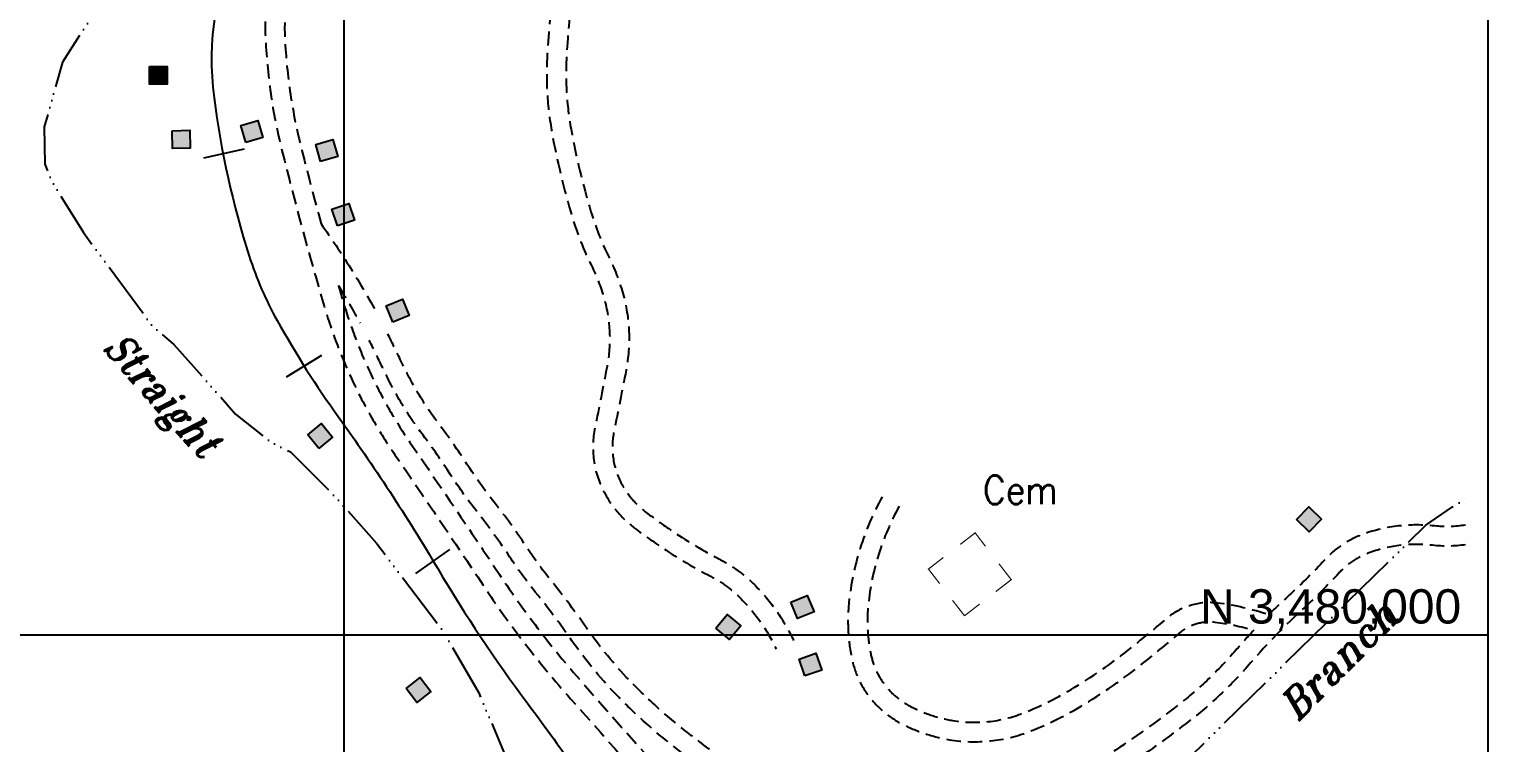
# Model space of a CAD drawing. Header units: inches. Extents: x 10131215 to 10153225, y 3476725 to 3491422.
# Drawn here: x 10147449 to 10150005, y 3479812 to 3481059 of the extents above; entities that cross this region are included whole.
import ezdxf
from ezdxf.enums import TextEntityAlignment as Align

# ---------------------------------------------------------------- set-up
doc = ezdxf.new("R2010")
doc.units = ezdxf.units.IN
doc.header["$LTSCALE"] = 100
doc.header["$MEASUREMENT"] = 0
doc.linetypes.add('DASHED2', pattern=[0.375, 0.25, -0.125])
doc.linetypes.add('STREAM', pattern=[1.5, 1, -0.125, 0, -0.125, 0, -0.125, 0, -0.125])
doc.layers.get('0').update_dxf_attribs({"color": 60, "linetype": 'CONTINUOUS'})
for name, color, linetype in [('BUILDINGS', 7, 'CONTINUOUS'), ('CEMETERIES', 7, 'DASHED2'), ('GRID COORDINATES-VA SOUTH NAD27', 252, 'CONTINUOUS'), ('RAILROADS', 30, 'CONTINUOUS'), ('ROADS', 34, 'DASHED2'), ('WATER-SURFACE', 140, 'STREAM')]:
    doc.layers.add(name, color=color, linetype=linetype)
doc.styles.add('GRIDLINE LABEL', font='ARIAL.TTF', dxfattribs={"height": 60})
doc.styles.add('ROMANS', font='ROMANS.SHX')
doc.styles.add('ROMANT', font='ROMANT.SHX', dxfattribs={"width": 2063.613351, "height": 165.089068})

# ---------------------------------------------------------------- blocks, each defined once
blk = doc.blocks.new('RRTIC')
blk.add_line((0, -36.2), (0, 36.2))

msp = doc.modelspace()

# ---------------------------------------------------------------- linework, layer by layer
at = {"layer": 'BUILDINGS'}
for points in [[(10147659.2, 3480993.6), (10147690.1, 3480993.6), (10147690.1, 3480962.6), (10147659.2, 3480962.6)], [(10147698.9, 3480881.1), (10147729.8, 3480882.1), (10147730.8, 3480851.1), (10147699.8, 3480850.2)], [(10147827.8, 3480860.8), (10147819.2, 3480890.6), (10147849, 3480899.1), (10147857.5, 3480869.4)], [(10147958.7, 3480827.6), (10147950.3, 3480857.4), (10147980.1, 3480865.8), (10147988.5, 3480836)], [(10147988.4, 3480715), (10147978.5, 3480744.4), (10148007.8, 3480754.3), (10148017.7, 3480724.9)], [(10148084.8, 3480546.6), (10148073.1, 3480575.3), (10148101.8, 3480586.9), (10148113.5, 3480558.2)], [(10147955.8, 3480326.2), (10147936.1, 3480350), (10147960, 3480369.7), (10147979.7, 3480345.9)], [(10149665, 3480201.6), (10149686.4, 3480223.9), (10149708.8, 3480202.5), (10149687.4, 3480180.2)], [(10148781, 3480057.3), (10148809.7, 3480069), (10148821.4, 3480040.4), (10148792.7, 3480028.7)], [(10148649.6, 3480012.1), (10148669.3, 3480035.9), (10148693.2, 3480016.1), (10148673.4, 3479992.3)], [(10148805.5, 3479928.7), (10148795.4, 3479957.9), (10148824.7, 3479968), (10148834.8, 3479938.7)], [(10148108, 3479906.7), (10148132.5, 3479925.6), (10148151.5, 3479901.1), (10148127, 3479882.2)]]:
    msp.add_lwpolyline(points, close=True, dxfattribs=at)
for points in [[(10147690.1, 3480993.6), (10147690.1, 3480962.6), (10147659.2, 3480993.6), (10147659.2, 3480962.6)], [(10147729.8, 3480882.1), (10147730.8, 3480851.1), (10147698.9, 3480881.1), (10147699.8, 3480850.2)], [(10147819.2, 3480890.6), (10147849, 3480899.1), (10147827.8, 3480860.8), (10147857.5, 3480869.4)], [(10147950.3, 3480857.4), (10147980.1, 3480865.8), (10147958.7, 3480827.6), (10147988.5, 3480836)], [(10147978.5, 3480744.4), (10148007.8, 3480754.3), (10147988.4, 3480715), (10148017.7, 3480724.9)], [(10148073.1, 3480575.3), (10148101.8, 3480586.9), (10148084.8, 3480546.6), (10148113.5, 3480558.2)], [(10147936.1, 3480350), (10147960, 3480369.7), (10147955.8, 3480326.2), (10147979.7, 3480345.9)], [(10149686.4, 3480223.9), (10149708.8, 3480202.5), (10149665, 3480201.6), (10149687.4, 3480180.2)], [(10148809.7, 3480069), (10148821.4, 3480040.4), (10148781, 3480057.3), (10148792.7, 3480028.7)], [(10148669.3, 3480035.9), (10148693.2, 3480016.1), (10148649.6, 3480012.1), (10148673.4, 3479992.3)], [(10148795.4, 3479957.9), (10148824.7, 3479968), (10148805.5, 3479928.7), (10148834.8, 3479938.7)], [(10148132.5, 3479925.6), (10148151.5, 3479901.1), (10148108, 3479906.7), (10148127, 3479882.2)]]:
    msp.add_solid(points, dxfattribs=at)
at = {"layer": 'CEMETERIES', "const_width": 2.07}
for points in [[(10149077.1, 3480158.3), (10149103.2, 3480178.5), (10149121.3, 3480154.9)], [(10149041, 3480090), (10149021.5, 3480115.3), (10149047.5, 3480135.4)], [(10149144.9, 3480124.4), (10149166.3, 3480096.7), (10149139.3, 3480075.9)], [(10149084.6, 3480033.6), (10149063.5, 3480060.8)], [(10149111, 3480054.1), (10149084.6, 3480033.6)]]:
    msp.add_lwpolyline(points, dxfattribs=at)
at = {"layer": 'GRID COORDINATES-VA SOUTH NAD27'}
for p, q in [((10148000, 3476730), (10148000, 3490730)), ((10150000, 3476730), (10150000, 3490730)), ((10150000, 3480000), (10131220, 3480000))]:
    msp.add_line(p, q, dxfattribs=at)
at = {"layer": 'RAILROADS', "flags": 128}
msp.add_lwpolyline([(10148598.9, 3483556.3, -0.007607), (10148658.5, 3483260.6, -0.039709), (10148688.8, 3482970.9, 0.008727), (10148691.7, 3482902.9, 0.037617), (10148716, 3482724.1, 0.040252), (10148780.9, 3482507, -0.030061), (10148824.9, 3482369.9, -0.147995), (10148820.8, 3482272.6, -0.032558), (10148763.1, 3482136.7, -0.100891), (10148609.1, 3481941.4, -0.003145), (10148425.7, 3481788.3, -0.025445), (10148157.7, 3481589.4, -0.002958), (10148062.3, 3481526.7, 0.062847), (10147963.7, 3481443.4, 0.075927), (10147817.3, 3481225.8, 0.143476), (10147772.3, 3480939.1, 0.045103), (10147833.9, 3480662, 0.050333), (10147882.6, 3480549.8, 0.02868), (10147989.5, 3480381.8, -0.022508), (10148163.5, 3480116, 0.026946), (10148320.4, 3479880.7, -0.008171), (10148411.1, 3479755.3, 0.019837)], format="xyb", dxfattribs=at)
at = {"layer": 'ROADS', "flags": 128}
for points in [[(10148924.2, 3482444.7, -0.112102), (10148938.8, 3482272.7, -0.114479), (10148868.5, 3482112.7, -0.014761), (10148699.4, 3481900.2, -0.050065), (10148470.1, 3481678.2, -0.053259), (10148246.4, 3481537.2, 0.016654), (10148145.6, 3481483.5, 0.084582), (10148008.8, 3481370.2, 0.057538), (10147897.4, 3481205.7, 0.131463), (10147862.1, 3481047.2, 0.050712), (10147891, 3480847, 0.010374), (10147964.8, 3480575, 0.079499), (10148088.6, 3480315.1, -0.003932), (10148242.9, 3480087.1, 0.034648), (10148395.9, 3479888.5, -0.000934), (10148601, 3479656.4, -0.007376), (10148841.2, 3479375.4, 0.019234), (10148933.8, 3479272, -0.015141), (10148977.5, 3479224.1, -0.019913)], [(10148545.1, 3481445.1, -0.13911), (10148566, 3481359.6, -0.014754), (10148561.6, 3481292.6, -0.228162), (10148520.1, 3481223.7, -0.11336), (10148474.3, 3481206.9, 0.345459), (10148399.1, 3481130.6, 0.013206), (10148388.9, 3481013.6, 0.059996), (10148396.6, 3480884, 0.028722), (10148431.3, 3480739.8, 0.041682), (10148462.6, 3480660.8, -0.045835), (10148487, 3480597.6, -0.117552), (10148492.8, 3480462.7, -0.002705), (10148471.6, 3480355.6, 0.170706), (10148483.8, 3480266.8, 0.113009), (10148528.1, 3480214.1, 0.014653), (10148576.5, 3480179.7, 0.027395), (10148655.9, 3480132.8, -0.078075), (10148718.3, 3480086.9, -0.085574), (10148785.8, 3479990.4, 5.388065)], [(10148134.5, 3481436.6, 0.067792), (10148034.5, 3481348, 0.057538), (10147927.5, 3481190, 0.131463), (10147896, 3481048.6, 0.050712), (10147923.9, 3480855.2, 0.005209), (10147959.4, 3480718.9, 0.079499)], [(10148521.2, 3481417.1, -0.114075), (10148532.1, 3481360.9, -0.014754), (10148527.8, 3481295.8, -0.228162), (10148501.5, 3481252.2, -0.11336), (10148470, 3481240.6, 0.345459), (10148365.3, 3481134.4, 0.013206), (10148355, 3481015.7, 0.059996), (10148363.2, 3480878, 0.028722), (10148398.8, 3480730, 0.041682), (10148432.2, 3480645.7, -0.045835), (10148454.3, 3480588.3, -0.117552), (10148459.5, 3480469.2, -0.002705), (10148438.3, 3480362.4, 0.170706), (10148453.6, 3480251.3, 0.113009), (10148507.7, 3480186.9, 0.014653), (10148557.7, 3480151.4, 0.027395), (10148640.3, 3480102.7, -0.078075), (10148694.2, 3480063, -0.085574), (10148755, 3479975.9, -0.085574)], [(10147959.4, 3480718.9, -0.028565), (10148057.7, 3480561.2, 3.623164)], [(10147989.7, 3480611, -0.011978), (10148027.9, 3480544.9, -0.028565)], [(10147989.7, 3480611, 0.001018), (10147997.4, 3480584.6, 0.079499), (10148116.6, 3480334.3, -0.003932), (10148271.2, 3480106, 0.034648), (10148421.3, 3479911.1, -0.000934), (10148626.5, 3479678.9, -0.007376), (10148867.3, 3479397.1, 0.019234), (10148958.2, 3479295.6, -0.048447), (10149091.2, 3479128.6, -0.019913), (10149272.7, 3478823, -0.011783), (10149406.5, 3478561.4, -0.05168)], [(10149590.4, 3480008.4, 0.010115), (10149559, 3479973.4, -0.049533), (10149458.6, 3479877.9, -0.019738), (10149341.2, 3479793.9, -0.026905), (10149254.4, 3479743.3, 0.006008), (10149189.5, 3479709, -0.031697), (10149066.6, 3479651.9, -0.136987), (10148884.1, 3479633.9, -0.106001), (10148814.2, 3479662.3, -0.028665), (10148759, 3479704.5, 0.015931), (10148672.4, 3479774.5, -0.002071), (10148603.1, 3479827.4, -0.037631), (10148498.1, 3479921.4, -0.03868), (10148425.8, 3480009.5, 0.016719), (10148361.1, 3480095.8, -0.023221), (10148317.4, 3480155.7, 0.020947), (10148262, 3480232.3, -0.023169), (10148214.4, 3480298.7, 0.017427), (10148165, 3480369.5, -0.05119), (10148099.4, 3480478.2, 0.006092), (10148074.2, 3480530.1, 0.133878)], [(10149960.6, 3480157.7, -0.064111), (10149902.6, 3480156.8, 0.113752), (10149793.7, 3480144.3, 0.122878), (10149739, 3480108.1, -0.0227), (10149678.3, 3480047.4, 0.029783), (10149584.7, 3479951.1, -0.049533), (10149479.4, 3479851.1, -0.019738), (10149359.9, 3479765.5, -0.026905), (10149269.9, 3479713, 0.006008), (10149205.7, 3479679.1, -0.031697), (10149078.9, 3479620.2, -0.136987), (10148878.2, 3479600.4, -0.106001), (10148795.1, 3479634.1, -0.028665), (10148736.8, 3479678.8, 0.015931), (10148651.9, 3479747.4, -0.002071), (10148582.4, 3479800.4, -0.037631), (10148473.6, 3479897.9, -0.03868), (10148398, 3479990.1, 0.016719), (10148334.7, 3480074.5, -0.023221), (10148289.1, 3480136.9, 0.020947), (10148235.3, 3480211.3, -0.023169), (10148185.9, 3480280.2, 0.017427), (10148137.9, 3480349, -0.05119), (10148068.7, 3480463.7, 0.006092), (10148043.8, 3480514.8)], [(10148940.6, 3480241.4, 0.10117), (10148882.5, 3480056.7, 0.076829), (10148887.3, 3479960, 0.22667), (10148974.4, 3479845.1, 0.077589), (10149058.2, 3479817.1, 0.136518), (10149199.7, 3479832, 0.042553), (10149294.1, 3479878.9, 0.034271), (10149404.9, 3479957.2, 0.002736), (10149463.3, 3480005.4, -0.206766), (10149522.1, 3480022.7, -0.04234), (10149590.4, 3480008.4, -0.076271)], [(10148970.3, 3480224.8, 0.10117), (10148916.3, 3480053.1, 0.076829), (10148920.6, 3479966.9, 0.22667), (10148990, 3479875.3, 0.077589), (10149063.8, 3479850.6, 0.136518), (10149187.2, 3479863.6, 0.042553), (10149276.4, 3479908, 0.034271), (10149383.5, 3479983.6, 0.002736), (10149441.6, 3480031.5, -0.206766), (10149526.2, 3480056.4, -0.052124), (10149616.8, 3480035.6, 4.037113)], [(10149960.6, 3480192.2, -0.070537), (10149906.4, 3480190.6, 0.113752), (10149782.3, 3480176.4, 0.122878), (10149714, 3480131, -0.0227), (10149655.5, 3480072.6, 0.011509), (10149616.8, 3480035.6)], [(10149651.5, 3480022.1, -0.003226), (10149651.5, 3480022.1, -0.003226)], [(10149625.6, 3479996, -0.011244), (10149625.6, 3479996, -0.011244)]]:
    msp.add_lwpolyline(points, format="xyb", dxfattribs=at)
at = {"layer": 'WATER-SURFACE', "flags": 128}
for points in [[(10151982.7, 3489238.2), (10151922, 3489200.3), (10151916.1, 3489185.6), (10151886.8, 3489117.3), (10151894.3, 3489076.7), (10151890, 3489006.8), (10151872.2, 3488962.8), (10151823, 3488895.8), (10151782.8, 3488813.1), (10151714.9, 3488526.7), (10151627.7, 3488331.7), (10151537.7, 3488171.9), (10151391.8, 3488000.6), (10151381.8, 3488001.2), (10151375.6, 3487981.5), (10151296.1, 3487911.3), (10151113.8, 3487797.4), (10151005.6, 3487749), (10150995.3, 3487744.6), (10150923.6, 3487719), (10150871.2, 3487682.2), (10150731.9, 3487615.7), (10150615.9, 3487522.6), (10150567.6, 3487470.5), (10150545.2, 3487431.8), (10150538, 3487397.2), (10150487.8, 3487315.1), (10150481.9, 3487300.5), (10150304, 3487096.1), (10150263.8, 3487013.4), (10150258, 3486838.4), (10150208.8, 3486691.1), (10150200.1, 3486631.5), (10150162.4, 3486508.6), (10150171.2, 3486407.8), (10150170.9, 3486242.5), (10150181.6, 3486171.7), (10150173.5, 3486041.9), (10150136.2, 3485923.9), (10150131.8, 3485854.1), (10150112.8, 3485790.1), (10150045.8, 3485679), (10149990.1, 3485507.1), (10149989.5, 3485497.1), (10149923.4, 3485401), (10149770.4, 3485275.2), (10149711.2, 3485208.7), (10149639.2, 3485098), (10149620.5, 3485039), (10149597.8, 3484915.1), (10149562, 3484822.1), (10149522.5, 3484669.3), (10149487.6, 3484591.3), (10149426.6, 3484494.8), (10149351.8, 3484258.9), (10149340.9, 3484244.6), (10149299.9, 3484066.8), (10149256.2, 3484009.3), (10149213.9, 3483971.9), (10149136.6, 3483936.6), (10149096, 3483929.1), (10148936.1, 3483934), (10148830.4, 3483925.5), (10148758.7, 3483899.9), (10148711.9, 3483872.8), (10148674.8, 3483840), (10148658, 3483811), (10148654.7, 3483675.9), (10148671.5, 3483624.7), (10148675.9, 3483534.3), (10148718.7, 3483336.2), (10148722.5, 3483315.9), (10148734.2, 3483019.5), (10148754.5, 3482943.1), (10148762.3, 3482827.4), (10148783.6, 3482765.9), (10148806.4, 3482649.3), (10148832.9, 3482592.5), (10148899.1, 3482367.9), (10148888.3, 3482273.4), (10148875.5, 3482229.1), (10148842.2, 3482176), (10148752.4, 3482101.4), (10148659.2, 3482052.1), (10148522.4, 3481945.3), (10148444.2, 3481895.1), (10148385.9, 3481843.6), (10148385.3, 3481833.6), (10148375.3, 3481834.2), (10148374.7, 3481824.2), (10148364.7, 3481824.8), (10148364.1, 3481814.8), (10148354.1, 3481815.5), (10148353.5, 3481805.5), (10148343.5, 3481806.1), (10148342.9, 3481796.1), (10148312, 3481783), (10148306.1, 3481768.3), (10148296.1, 3481769), (10148232.6, 3481712.8), (10148202, 3481704.6), (10148190.8, 3481685.3), (10148134.4, 3481663.7), (10148040.9, 3481609.4), (10147779.4, 3481430.2), (10147751.7, 3481386.8), (10147735.6, 3481380), (10147725.5, 3481368.4), (10147654.2, 3481267.6), (10147585, 3481121.6), (10147507.4, 3481001.1), (10147475.4, 3480887.9), (10147476.4, 3480822.7), (10147489.5, 3480791.8), (10147544.1, 3480703.2), (10147664.2, 3480540.4), (10147702.2, 3480508), (10147809.9, 3480386.1), (10147871.9, 3480337.1), (10147905.9, 3480320), (10147986.1, 3480239.8), (10148056.3, 3480160.3), (10148172, 3480007.8), (10148235.3, 3479898.7), (10148283.4, 3479785.4), (10148329.7, 3479562.1), (10148387.1, 3479438.3), (10148558.3, 3479212.2), (10148756.1, 3479009.5), (10148765.5, 3478998.9), (10148863.7, 3478887.6), (10148908.3, 3478799.6), (10149001, 3478678.6), (10149046.2, 3478600.7), (10149116.7, 3478446), (10149167, 3478367.7), (10149294.8, 3478249.5), (10149458.9, 3478149.1), (10149500.7, 3478096.4), (10149528.2, 3477974.5), (10149523.8, 3477904.6), (10149510.4, 3477850.3), (10149507, 3477795.4), (10149447.9, 3477648.7), (10149424.9, 3477439.7), (10149409.7, 3477275.3), (10149409.4, 3477270.3), (10149415.7, 3477209.8), (10149415.4, 3477204.8), (10149421.9, 3477149.3), (10149444.1, 3477102.8), (10149438.2, 3476927.8), (10149439.3, 3476867.3)], [(10148759.6, 3479005.5), (10148818.4, 3479045.7), (10148928.8, 3479048.9), (10148981.5, 3479090.7), (10149025.7, 3479158.1), (10149092.9, 3479354.4), (10149147.8, 3479431.2), (10149459.1, 3479767.6), (10149891, 3480191.8), (10149938, 3480223.9), (10149960.6, 3480237.9)]]:
    msp.add_lwpolyline(points, dxfattribs=at)

# ---------------------------------------------------------------- block references
at = {"layer": 'RAILROADS', "xscale": 1.000028516851045, "yscale": 1.000028516851045, "zscale": 1.000028516851045}
for p, rotation in [((10147789.5, 3480841.3), 102.2722017909981), ((10147929.2, 3480469.5), 121.7344276757453), ((10148154.3, 3480128.5), 125.0391581404783)]:
    msp.add_blockref('RRTIC', p, dxfattribs=dict(at, rotation=rotation))

# ---------------------------------------------------------------- texts
at = {"layer": 'CEMETERIES', "style": 'ROMANS', "width": 0.885343}
msp.add_text('Cem', height=50, dxfattribs=at).set_placement((10149116.9, 3480228.5))
at = {"layer": 'GRID COORDINATES-VA SOUTH NAD27', "style": 'GRIDLINE LABEL'}
msp.add_text('N 3,480,000', height=60, dxfattribs=at).set_placement((10149953, 3480020), align=Align.RIGHT)
at = {"layer": 'WATER-SURFACE', "style": 'ROMANT', "oblique": 15}
for s, rotation, width, p in [('Straight', 311.7586, 0.859628, (10147577.2, 3480500.7)), ('Branch', 45.3625, 0.971355, (10149665.6, 3479847))]:
    msp.add_text(s, height=50, rotation=rotation, dxfattribs=dict(at, width=width)).set_placement(p)

doc.saveas('drawing.dxf')
